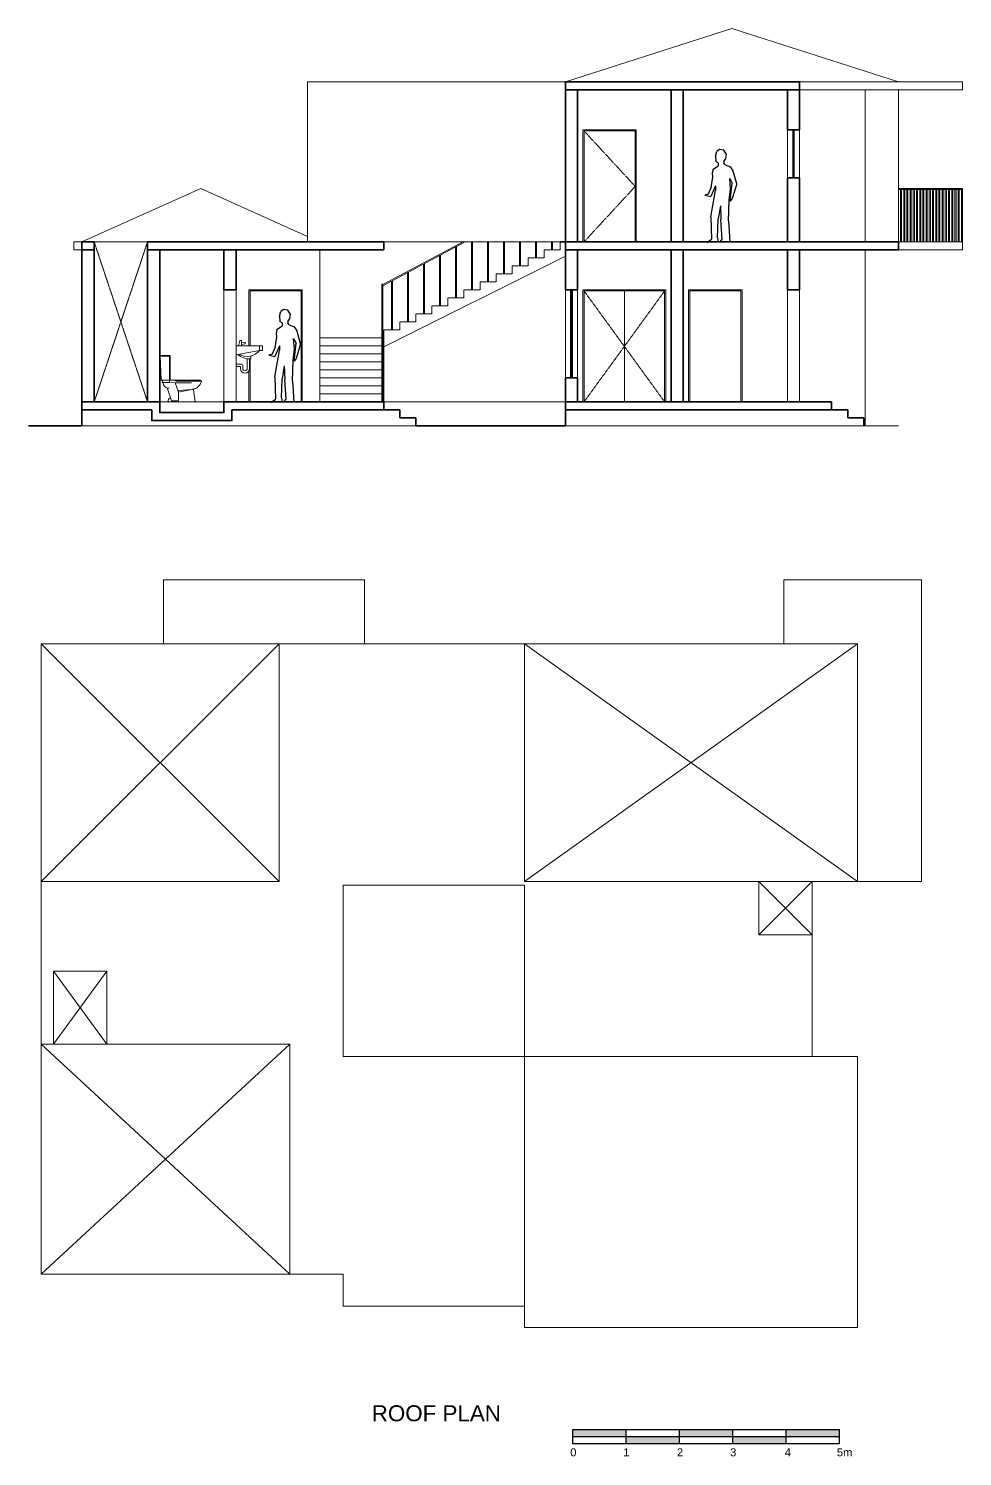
# Model space of a CAD drawing. Header units: millimetres. Extents: x -229 to 17271, y 13784 to 83060.
# Drawn here: x -229 to 17271, y 56288 to 83060 of the extents above; entities that cross this region are included whole.
import ezdxf

# ---------------------------------------------------------------- set-up
doc = ezdxf.new("R2010")
doc.units = ezdxf.units.MM
doc.linetypes.add('HIDDEN', pattern=[9.525, 6.35, -3.175])
for name, color, linetype, lineweight in [('ABOVE-DOTTED', 11, 'HIDDEN', 15), ('ELE 1', 140, 'Continuous', 20), ('ELE 2', 180, 'Continuous', 13), ('FURN', 40, 'Continuous', 9), ('SILL', 253, 'Continuous', 15), ('wall', 20, 'Continuous', 35)]:
    doc.layers.add(name, color=color, linetype=linetype, lineweight=lineweight)
doc.layers.add('DIEN HOA', color=111, linetype='Continuous')
doc.styles.get("Standard").update_dxf_attribs({"font": 'arial.ttf'})

# ---------------------------------------------------------------- blocks, each defined once
blk = doc.blocks.new('A$C428C23EF')
at = {"layer": 'DIEN HOA', "linetype": 'Continuous'}
for points, invisible_edges in [([(224, 1705), (403, 1662), (388, 1563), (200, 1618)], 5), ([(388, 1563), (200, 1618), (209, 1520), (360, 1520)], 5), ([(360, 1730), (274, 1742), (224, 1705), (403, 1662)], 4), ([(480, 1419), (150, 1370), (144, 1315), (524, 1357)], 5), ([(144, 1315), (524, 1357), (467, 1201), (153, 1220)], 7), ([(249, 1440), (381, 1460), (480, 1419), (150, 1370)], 5), ([(209, 1520), (360, 1520), (355, 1489), (254, 1492)], 5), ([(355, 1489), (254, 1492), (249, 1440), (381, 1460)], 5), ([(524, 1357), (467, 1201), (511, 1113), (598, 1100)], 5), ([(153, 1220), (200, 1062), (114, 865), (123, 1037)], 5), ([(467, 1201), (153, 1220), (200, 1062), (481, 1001)], 7), ([(511, 1113), (598, 1100), (512, 828), (475, 778)], 1), ([(114, 865), (123, 1037), (64, 910), (0, 890)], 1), ([(200, 976), (292, 686), (249, 445), (113, 482)], 5), ([(481, 1001), (200, 1062), (200, 976), (457, 798)], 5), ([(200, 976), (457, 798), (292, 686)], 11), ([(457, 798), (292, 686), (299, 432), (447, 408)], 5), ([(249, 445), (113, 482), (125, 63), (237, 86)], 5), ([(299, 432), (447, 408), (470, 12), (327, 63)], 5), ([(125, 63), (237, 86), (249, 12), (39, 0)], 1), ([(470, 12), (286, 12), (327, 63)], 8)]:
    blk.add_3dface(points, dxfattribs=dict(at, invisible_edges=invisible_edges))

msp = doc.modelspace()

# ---------------------------------------------------------------- hatches: boundary and pattern name
h = msp.add_hatch(color=256)
h.dxf.hatch_style = 1
h.paths.add_polyline_path([(10969, 56657), (10969, 56794), (9969, 56794), (9969, 56657)])
h.paths.add_polyline_path([(10969, 56657), (10969, 56521), (11969, 56521), (11969, 56657)])
h.paths.add_polyline_path([(12969, 56657), (12969, 56794), (11969, 56794), (11969, 56657)])
h.paths.add_polyline_path([(12969, 56657), (12969, 56521), (13969, 56521), (13969, 56657)])
h.paths.add_polyline_path([(13969, 56794), (13969, 56657), (14969, 56657), (14969, 56794)])

# ---------------------------------------------------------------- linework, layer by layer
for p, q in [((9969, 56794), (14969, 56794)), ((9969, 56521), (9969, 56794)), ((10969, 56521), (10969, 56794)), ((11969, 56521), (11969, 56794)), ((12969, 56521), (12969, 56794)), ((13969, 56521), (13969, 56794)), ((14969, 56521), (14969, 56794)), ((14969, 56657), (9969, 56657)), ((14969, 56521), (9969, 56521))]:
    msp.add_line(p, q)
at = {"layer": 'ABOVE-DOTTED'}
for p, q in [((10181, 81140), (11140, 80100)), ((11140, 80100), (10181, 79060)), ((2001, 76060), (1001, 79060)), ((1001, 76060), (2001, 79060)), ((10181, 78140), (10936, 77100)), ((11691, 78140), (10936, 77100)), ((10936, 76060), (10936, 78140)), ((10936, 77100), (10181, 76060)), ((10936, 77100), (11691, 76060))]:
    msp.add_line(p, q, dxfattribs=at)
at = {"layer": 'ELE 1'}
for p, q in [((12951, 83060), (9831, 82060)), ((16071, 82060), (12951, 83060)), ((5001, 79060), (5001, 82060)), ((9831, 82060), (5001, 82060)), ((14221, 82060), (16071, 82060)), ((16071, 82060), (16071, 82060)), ((16071, 82060), (17271, 82060)), ((17271, 82060), (17271, 81910)), ((14221, 81910), (16071, 81910)), ((15451, 79060), (15451, 81910)), ((16071, 81910), (16071, 79060)), ((17271, 81910), (16071, 81910)), ((3001, 80060), (771, 79060)), ((5001, 79163), (3001, 80060)), ((17271, 80060), (16071, 80060)), ((17271, 78910), (17271, 80060)), ((17271, 80040), (16071, 80040)), ((16111, 79060), (16111, 80040)), ((16131, 79060), (16131, 80040)), ((16171, 79060), (16171, 80040)), ((16191, 79060), (16191, 80040)), ((16231, 79060), (16231, 80040)), ((16251, 79060), (16251, 80040)), ((16291, 79060), (16291, 80040)), ((16311, 79060), (16311, 80040)), ((16351, 79060), (16351, 80040)), ((16371, 79060), (16371, 80040)), ((16411, 79060), (16411, 80040)), ((16431, 79060), (16431, 80040)), ((16471, 79060), (16471, 80040)), ((16491, 79060), (16491, 80040)), ((16531, 79060), (16531, 80040)), ((16551, 79060), (16551, 80040)), ((16591, 79060), (16591, 80040)), ((16611, 79060), (16611, 80040)), ((16651, 79060), (16651, 80040)), ((16671, 79060), (16671, 80040)), ((16711, 79060), (16711, 80040)), ((16731, 79060), (16731, 80040)), ((16771, 79060), (16771, 80040)), ((16791, 79060), (16791, 80040)), ((16831, 79060), (16831, 80040)), ((16851, 79060), (16851, 80040)), ((16891, 79060), (16891, 80040)), ((16911, 79060), (16911, 80040)), ((16951, 79060), (16951, 80040)), ((16971, 79060), (16971, 80040)), ((17011, 79060), (17011, 80040)), ((17031, 79060), (17031, 80040)), ((17071, 79060), (17071, 80040)), ((17091, 79060), (17091, 80040)), ((17131, 79060), (17131, 80040)), ((17151, 79060), (17151, 80040)), ((17191, 79060), (17191, 80040)), ((17211, 79060), (17211, 80040)), ((17251, 79060), (17251, 80040)), ((2001, 79060), (1001, 79060)), ((16071, 79060), (17271, 79060)), ((5231, 78910), (5231, 76060)), ((15451, 75610), (15451, 78910)), ((16071, 78910), (17271, 78910)), ((3431, 76060), (3431, 78160)), ((3661, 76060), (3661, 78160)), ((13991, 76060), (13991, 78160)), ((14221, 78160), (14221, 76060)), ((2231, 76060), (3431, 76060))]:
    msp.add_line(p, q, dxfattribs=at)
for points in [[(10161, 79060), (10161, 81160), (11160, 81160), (11160, 79060)], [(10181, 79060), (10181, 81140), (11140, 81140), (11140, 79060)], [(3901, 77108), (3901, 78160), (4901, 78160), (4901, 76060)], [(3921, 77108), (3921, 78140), (4881, 78140), (4881, 76060)], [(10161, 76060), (10161, 78160), (11711, 78160), (11711, 76060)], [(10181, 76060), (10181, 78140), (11691, 78140), (11691, 76060)], [(12141, 76060), (12141, 78160), (13141, 78160), (13141, 76060)], [(12161, 76060), (12161, 78140), (13121, 78140), (13121, 76060)], [(3921, 76060), (3921, 76866)], [(3901, 76060), (3901, 76648)]]:
    msp.add_lwpolyline(points, dxfattribs=at)
msp.add_lwpolyline([(771, 79060), (621, 79060), (621, 78910), (771, 78910)], close=True, dxfattribs=at)
at = {"layer": 'ELE 2'}
for p, q in [((6431, 76060), (9831, 76060)), ((771, 75610), (16071, 75610)), ((6064, 72726), (2297, 72726)), ((2297, 72726), (2297, 71526)), ((6064, 72726), (6064, 71526)), ((13927, 71526), (13927, 72726)), ((13927, 72726), (16507, 72726)), ((16507, 67066), (16507, 72726)), ((15307, 71526), (7, 71526)), ((7, 71526), (7, 59706)), ((4467, 67066), (7, 71526)), ((4467, 71526), (7, 67066)), ((15307, 71526), (9067, 67066)), ((15307, 67066), (9067, 71526)), ((15307, 71526), (15307, 67066)), ((9067, 66996), (5667, 66996)), ((5667, 66996), (5667, 63786)), ((9067, 63786), (9067, 66996)), ((14457, 67066), (13457, 67066)), ((13457, 67066), (13457, 66066)), ((14457, 67066), (13457, 66066)), ((14457, 66066), (13457, 67066)), ((15307, 67066), (14457, 67066)), ((14457, 67066), (14457, 63786)), ((15307, 67066), (16507, 67066)), ((14457, 66066), (13457, 66066)), ((1237, 65386), (237, 65386)), ((237, 65386), (237, 64016)), ((1237, 65386), (237, 64016)), ((1237, 64016), (237, 65386)), ((1237, 65386), (1237, 64016)), ((4667, 64016), (7, 59706)), ((4667, 59706), (7, 64016)), ((1237, 64016), (237, 64016)), ((9067, 63786), (5667, 63786)), ((15307, 63786), (9067, 63786)), ((9067, 63786), (9067, 59106)), ((15307, 63786), (15307, 58706)), ((5667, 59706), (7, 59706)), ((5667, 59706), (5667, 59106)), ((5667, 59106), (9067, 59106)), ((9067, 59106), (9067, 58706)), ((9067, 58706), (15307, 58706))]:
    msp.add_line(p, q, dxfattribs=at)
for points in [[(7, 71526), (4467, 71526), (4467, 67066), (7, 67066)], [(15307, 71526), (9067, 71526), (9067, 67066), (15307, 67066)], [(4667, 59706), (7, 59706), (7, 64016), (4667, 64016)]]:
    msp.add_lwpolyline(points, close=True, dxfattribs=at)
at = {"layer": 'FURN'}
for p, q in [((4153, 77108), (3661, 77108)), ((3661, 77108), (3661, 76945)), ((3707, 77108), (3729, 77210)), ((3729, 77210), (3759, 77210)), ((3759, 77210), (3759, 77108)), ((3759, 77169), (3828, 77177)), ((3828, 77147), (3759, 77135)), ((3828, 77177), (3828, 77147)), ((4099, 77108), (4099, 77026)), ((4153, 77108), (4153, 77026)), ((2237, 76927), (2422, 76927)), ((2237, 76927), (2258, 76469)), ((2422, 76916), (2237, 76916)), ((2411, 76927), (2411, 76425)), ((2422, 76927), (2422, 76469)), ((4099, 77026), (3661, 76945)), ((3868, 76683), (3868, 76870)), ((3909, 76683), (3909, 76866)), ((3937, 76915), (3937, 76865)), ((4153, 77026), (4099, 77026)), ((3661, 76764), (3661, 76723)), ((3759, 76764), (3661, 76764)), ((3737, 76723), (3661, 76723)), ((3745, 76683), (3745, 76714)), ((3786, 76683), (3786, 76736)), ((2258, 76469), (2989, 76469)), ((2280, 76425), (2280, 76469)), ((2411, 76425), (2280, 76425)), ((2449, 76081), (2366, 76321)), ((2411, 76425), (2520, 76414)), ((2520, 76414), (2580, 76240)), ((2520, 76414), (2825, 76414)), ((3011, 76447), (2542, 76447)), ((2227, 76065), (2227, 76060)), ((2389, 76060), (2891, 76060)), ((2558, 76081), (2449, 76081)), ((2580, 76240), (2860, 76299)), ((2580, 76272), (2837, 76295)), ((2580, 76272), (2580, 76103)), ((2891, 76060), (2865, 76288))]:
    msp.add_line(p, q, dxfattribs=at)
for centre, radius, start, end in [((2329, 76479), 455, 79.6571, 100.3429), ((3930, 77250), 385, 231.3213, 271.021), ((3871, 77191), 281, 237.2153, 324.0241), ((3737, 76714), 8.2, 360, 90), ((3827, 76683), 82, 180, 0), ((3759, 76736), 27.3, 0, 90), ((3827, 76683), 41, 180, 0), ((2400, 76425), 109, 180, 272.5872), ((2542, 76469), 21.8, 180, 270), ((2820, 76491), 196, 282.9722, 347.0278), ((2882, 76287), 17.2, 105.7665, 177.0893), ((2989, 76447), 21.8, 0, 90), ((2440, 76081), 55.4, 100.2359, 203.2316), ((2558, 76103), 21.8, 270, 0), ((2820, 76491), 196, 275.1223, 282.9722)]:
    msp.add_arc(centre, radius, start, end, dxfattribs=at)
for p in [(2237, 76927), (2237, 76927), (2237, 76927), (2237, 76927), (2237, 76927), (2237, 76927), (2237, 76927), (2237, 76927), (2237, 76927), (2411, 76927), (2411, 76927), (2411, 76927), (2411, 76916), (2411, 76905), (2422, 76927), (2280, 76425), (2291, 76425), (2520, 76414), (3011, 76447), (2389, 76060), (2580, 76272), (2580, 76272), (2580, 76240), (2580, 76081), (2580, 76060), (2864, 76300), (2864, 76300), (2891, 76060)]:
    msp.add_point(p, dxfattribs=at)
at = {"layer": 'SILL'}
for p, q in [((13991, 81160), (13991, 80260)), ((14096, 81160), (14096, 80260)), ((14106, 81160), (14106, 80260)), ((14116, 81160), (14116, 80260)), ((14221, 81160), (14221, 80260)), ((6411, 78260), (7914, 79060)), ((6411, 78237), (7956, 79060)), ((6431, 79060), (9831, 79060)), ((8071, 79060), (8071, 78160)), ((8091, 79060), (8091, 78160)), ((8371, 79060), (8371, 78310)), ((8391, 79060), (8391, 78310)), ((8671, 79060), (8671, 78460)), ((8691, 79060), (8691, 78460)), ((8971, 79060), (8971, 78610)), ((8991, 79060), (8991, 78610)), ((9271, 79060), (9271, 78760)), ((9291, 79060), (9291, 78760)), ((9571, 79060), (9571, 78910)), ((9591, 79060), (9591, 78910)), ((9731, 78910), (9731, 79060)), ((9731, 79060), (9831, 79060)), ((6431, 77092), (9831, 78792)), ((7471, 78801), (7471, 77860)), ((7491, 78812), (7491, 77860)), ((7771, 78961), (7771, 78010)), ((7791, 78972), (7791, 78010)), ((9131, 78610), (9131, 78760)), ((9131, 78760), (9431, 78760)), ((9431, 78760), (9431, 78910)), ((9431, 78910), (9731, 78910)), ((6871, 78482), (6871, 77560)), ((6891, 78492), (6891, 77560)), ((7171, 78642), (7171, 77710)), ((7191, 78652), (7191, 77710)), ((8531, 78310), (8531, 78460)), ((8531, 78460), (8831, 78460)), ((8831, 78460), (8831, 78610)), ((8831, 78610), (9131, 78610)), ((6391, 78260), (6391, 77260)), ((6411, 78260), (6411, 77260)), ((6571, 78322), (6571, 77410)), ((6591, 78333), (6591, 77410)), ((8231, 78160), (8231, 78310)), ((8231, 78310), (8531, 78310)), ((7631, 77860), (7631, 78010)), ((7631, 78010), (7931, 78010)), ((7931, 78010), (7931, 78160)), ((7931, 78160), (8231, 78160)), ((9831, 76510), (9831, 78160)), ((10061, 78160), (10061, 76510)), ((7031, 77560), (7031, 77710)), ((7031, 77710), (7331, 77710)), ((7331, 77710), (7331, 77860)), ((7331, 77860), (7631, 77860)), ((6431, 77260), (6431, 77410)), ((6431, 77410), (6731, 77410)), ((6731, 77410), (6731, 77560)), ((6731, 77560), (7031, 77560)), ((6431, 77260), (5231, 77260)), ((6431, 77110), (5231, 77110)), ((6391, 77260), (6391, 77060)), ((6411, 77260), (6411, 77060)), ((6431, 77260), (6431, 76060)), ((6391, 76960), (5231, 76960)), ((6391, 77060), (6391, 76060)), ((6411, 77060), (6411, 76060)), ((6431, 76960), (6411, 76960)), ((6391, 76810), (5231, 76810)), ((6391, 76660), (5231, 76660)), ((6431, 76810), (6411, 76810)), ((6431, 76660), (6411, 76660)), ((6391, 76510), (5231, 76510)), ((6391, 76360), (5231, 76360)), ((6431, 76510), (6411, 76510)), ((6431, 76360), (6411, 76360)), ((6391, 76210), (5231, 76210)), ((6431, 76060), (5231, 76060)), ((6431, 76210), (6411, 76210))]:
    msp.add_line(p, q, dxfattribs=at)
for centre in [(6401, 78260), (6401, 77060)]:
    msp.add_arc(centre, 10, 0, 180, dxfattribs=at)
at = {"layer": 'wall'}
for p, q in [((9831, 82060), (14221, 82060)), ((9831, 79060), (9831, 82060)), ((14221, 81910), (14221, 82060)), ((9831, 81910), (14221, 81910)), ((10061, 81910), (10061, 79060)), ((11811, 81910), (11811, 79060)), ((12041, 81910), (12041, 79060)), ((13991, 81160), (13991, 81910)), ((14221, 81160), (14221, 81910)), ((13991, 81160), (14221, 81160)), ((13991, 79060), (13991, 80260)), ((13991, 80260), (14221, 80260)), ((14221, 79060), (14221, 80260)), ((771, 75610), (771, 79060)), ((771, 79060), (1001, 79060)), ((1001, 76060), (1001, 79060)), ((2001, 79060), (2001, 76060)), ((2001, 79060), (6431, 79060)), ((6431, 79060), (6431, 78910)), ((9731, 79060), (16071, 79060)), ((9831, 79060), (9831, 78910)), ((16071, 78910), (16071, 79060)), ((771, 78910), (1001, 78910)), ((2001, 78910), (6431, 78910)), ((2231, 78910), (2231, 76060)), ((3431, 78910), (3431, 78160)), ((3661, 78160), (3661, 78910)), ((9831, 78160), (9831, 78910)), ((9831, 78910), (16071, 78910)), ((10061, 78160), (10061, 78910)), ((11811, 78910), (11811, 76060)), ((12041, 78910), (12041, 76060)), ((13991, 78160), (13991, 78910)), ((14221, 78160), (14221, 78910)), ((3431, 78160), (3661, 78160)), ((10061, 78160), (9831, 78160)), ((9936, 76510), (9936, 78160)), ((9946, 76510), (9946, 78160)), ((9956, 76510), (9956, 78160)), ((13991, 78160), (14221, 78160)), ((9831, 75610), (9831, 76510)), ((9831, 76510), (10061, 76510)), ((10061, 76060), (10061, 76510)), ((6431, 76060), (6431, 75910)), ((9831, 76060), (14821, 76060)), ((14821, 76060), (14821, 75910)), ((6431, 75910), (6731, 75910)), ((6731, 75910), (6731, 75760)), ((9831, 75910), (14821, 75910)), ((14821, 75910), (15121, 75910)), ((15121, 75910), (15121, 75760)), ((771, 75610), (-229, 75610)), ((6731, 75760), (7031, 75760)), ((7031, 75760), (7031, 75610)), ((7031, 75610), (9831, 75610)), ((15121, 75760), (15421, 75760)), ((15421, 75760), (15421, 75610))]:
    msp.add_line(p, q, dxfattribs=at)
for points in [[(6431, 76060), (3431, 76060), (3431, 75860), (2231, 75860), (2231, 76060), (771, 76060)], [(6431, 75910), (3581, 75910), (3581, 75710), (2081, 75710), (2081, 75910), (771, 75910)]]:
    msp.add_lwpolyline(points, dxfattribs=at)

# ---------------------------------------------------------------- block references
at = {"layer": 'DIEN HOA', "linetype": 'Continuous'}
for p in [(12443, 79047), (4272, 76047)]:
    msp.add_blockref('A$C428C23EF', p, dxfattribs=at)

# ---------------------------------------------------------------- texts
msp.add_text('ROOF PLAN ', height=300).set_placement((6202, 56947))
at = {"char_height": 150, "attachment_point": 1}
for s, insert in [('0 ', (9922, 56440)), ('1', (10914, 56440)), ('2', (11922, 56440)), ('3', (12918, 56440)), ('4 ', (13941, 56440)), ('5m ', (14918, 56440))]:
    msp.add_mtext_dynamic_manual_height_columns(s, width=2047.87, gutter_width=12.5, heights=[0], dxfattribs=dict(at, insert=insert))

doc.saveas('drawing.dxf')
